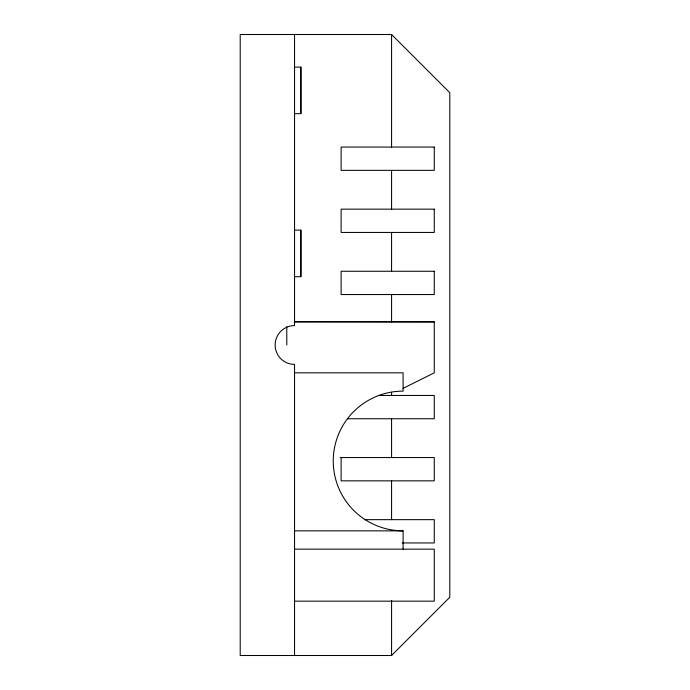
<?xml version="1.0" encoding="UTF-8"?>
<svg xmlns="http://www.w3.org/2000/svg" width="690" height="690" viewBox="0 0 690 690"><rect width="100%" height="100%" fill="white"/><g stroke="black" fill="none" stroke-linecap="round" stroke-linejoin="round"><path stroke-width="1.03" d="M391.575 655.5L449.794 597.281L449.794 92.719L391.575 34.5L240.206 34.5L240.206 655.5L391.575 655.5L391.575 600.507M403.098 388.349L434.269 372.824L434.269 321.851L294.32 321.721M294.544 67.103L300.754 67.103L300.754 67.844L300.754 113.678L294.544 113.678M294.544 230.115L300.754 230.115L300.754 230.891L300.754 276.69L294.544 276.69M294.449 321.876L434.269 321.876M294.457 372.824L403.098 372.824L403.098 391.127A69.862 69.862 0 0 0 333.236 460.989A69.862 69.862 0 0 0 403.098 530.851L403.098 549.154M378.689 395.456L434.269 395.456L434.269 418.744L347.562 418.744M340.256 457.556L434.269 457.556L434.269 480.844L341.119 480.844L341.119 457.556M364.734 519.656L434.269 519.656L434.269 542.944L402.236 542.944M294.457 530.851L403.098 530.851M294.457 549.154L434.269 549.154L434.269 601.163L294.449 601.163M391.575 34.5L391.575 147.056M391.575 170.344L391.575 209.156M391.575 232.444L391.575 271.256M391.575 294.544L391.575 321.816M391.575 392.308L391.575 395.456M391.575 418.744L391.575 457.556M391.575 480.844L391.575 519.656M300.987 67.103L300.987 113.678M300.987 230.115L300.987 276.69M294.544 34.5L294.544 325.594A19.406 19.406 0 0 0 275.137 345A19.406 19.406 0 0 0 294.544 364.406L294.544 655.5M286.781 326.68L286.781 345M434.269 147.056L341.119 147.056L341.119 170.344L434.269 170.344L434.269 147.056M434.269 209.156L341.119 209.156L341.119 232.444L434.269 232.444L434.269 209.156M434.269 271.256L341.119 271.256L341.119 294.544L434.269 294.544L434.269 271.256"/></g></svg>
